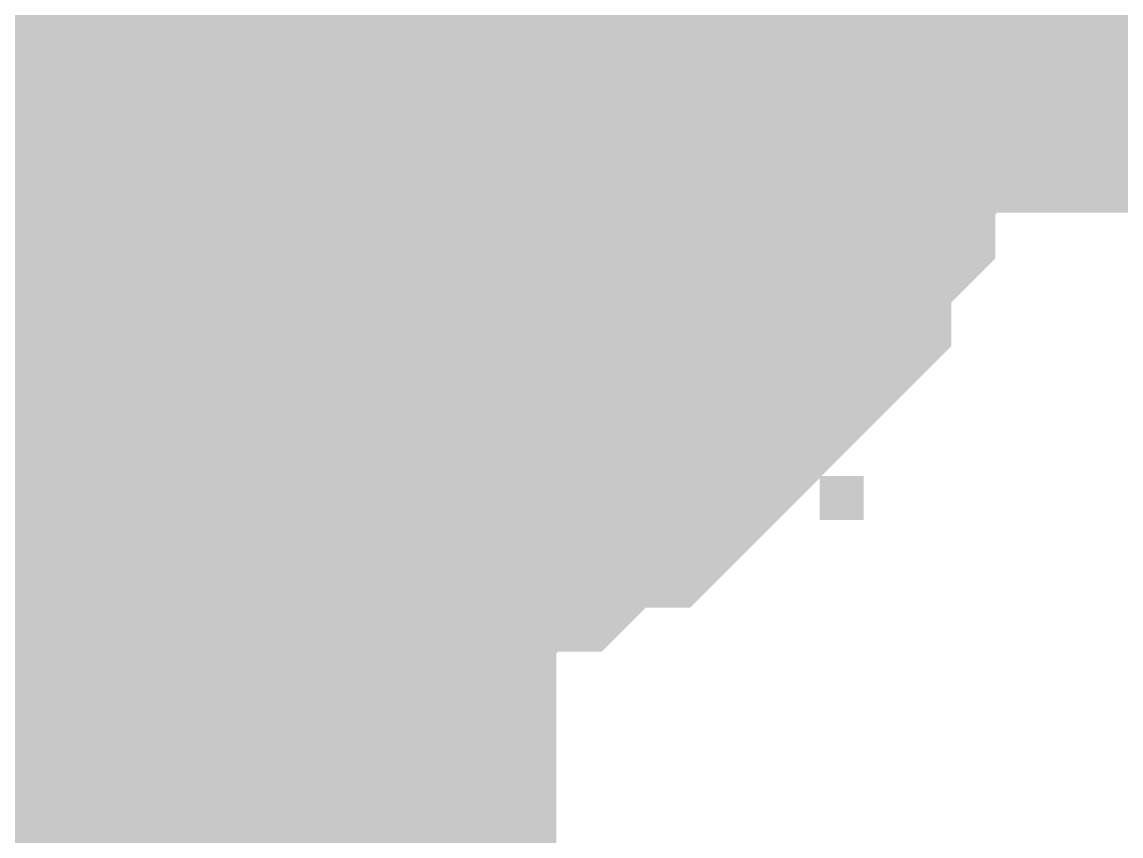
# Model space of a CAD drawing. Header units: inches. Extents: x 0 to 841, y 0 to 594.
# Drawn here: x 787.334 to 788.458, y 256.46 to 257.292 of the extents above; entities that cross this region are included whole.
import ezdxf

# ---------------------------------------------------------------- set-up
doc = ezdxf.new("R2010")
doc.units = ezdxf.units.IN
doc.layers.add('Sheet', color=255, linetype='Continuous')

msp = doc.modelspace()

# ---------------------------------------------------------------- linework, layer by layer
at = {"layer": 'Sheet'}
for points in [[(787.5055, 262.9968, 0.7493, 0.7493, 0), (787.5055, 257.4719, 0.7493, 0.7493, 0)], [(787.5055, 257.4719, 0.7493, 0.7493, 0), (750.001, 257.4719, 0.7493, 0.7493, 0)], [(787.5055, 257.4719, 0.7493, 0.7493, 0), (787.5055, 251.9918, 0.7493, 0.7493, 0)], [(787.5055, 257.4719, 0.7493, 0.7493, 0), (787.5055, 257.4719, 0.7493, 0.7493, 0), (792.4911, 257.4719, 0.7493, 0.7493, 0)], [(788.2691, 257.4719, 0.2997, 0.2997, 0), (788.2691, 257.427, 0.2997, 0.2997, 0), (788.2691, 257.382, 0.2997, 0.2997, 0), (788.2691, 257.382, 0.2997, 0.2997, 0), (788.2691, 257.3371, 0.2997, 0.2997, 0), (788.2242, 257.2922, 0.2997, 0.2997, 0), (788.2242, 257.2473, 0.2997, 0.2997, 0), (788.2242, 257.2024, 0.2997, 0.2997, 0), (788.2242, 257.2024, 0.2997, 0.2997, 0), (788.1792, 257.1574, 0.2997, 0.2997, 0), (788.1792, 257.1125, 0.2997, 0.2997, 0), (788.1343, 257.0676, 0.2997, 0.2997, 0), (788.1343, 257.0676, 0.2997, 0.2997, 0), (788.1343, 257.0227, 0.2997, 0.2997, 0), (788.0894, 256.9778, 0.2997, 0.2997, 0), (788.0445, 256.9778, 0.2997, 0.2997, 0), (788.0445, 256.9328, 0.2997, 0.2997, 0), (787.9996, 256.9328, 0.2997, 0.2997, 0), (787.9996, 256.8879, 0.2997, 0.2997, 0), (787.9547, 256.843, 0.2997, 0.2997, 0), (787.9097, 256.843, 0.2997, 0.2997, 0), (787.9097, 256.843, 0.2997, 0.2997, 0), (787.8648, 256.7981, 0.2997, 0.2997, 0), (787.8199, 256.7981, 0.2997, 0.2997, 0), (787.775, 256.7532, 0.2997, 0.2997, 0), (787.775, 256.7532, 0.2997, 0.2997, 0), (787.7301, 256.7532, 0.2997, 0.2997, 0), (787.6852, 256.7532, 0.2997, 0.2997, 0), (787.6402, 256.7083, 0.2997, 0.2997, 0), (787.5953, 256.7083, 0.2997, 0.2997, 0), (787.5953, 256.7083, 0.2997, 0.2997, 0), (787.5504, 256.7083, 0.2997, 0.2997, 0), (787.5055, 256.7083, 0.2997, 0.2997, 0)], [(787.5055, 252.4859, 0.2997, 0.2997, 0), (787.5055, 257.4719, 0.2997, 0.2997, 0)], [(788.2691, 257.4719, 0.2997, 0.2997, 0), (788.2691, 257.427, 0.2997, 0.2997, 0), (788.2691, 257.382, 0.2997, 0.2997, 0), (788.2691, 257.382, 0.2997, 0.2997, 0), (788.2691, 257.3371, 0.2997, 0.2997, 0), (788.2242, 257.2922, 0.2997, 0.2997, 0), (788.2242, 257.2473, 0.2997, 0.2997, 0), (788.2242, 257.2024, 0.2997, 0.2997, 0), (788.2242, 257.2024, 0.2997, 0.2997, 0), (788.1792, 257.1574, 0.2997, 0.2997, 0), (788.1792, 257.1125, 0.2997, 0.2997, 0), (788.1343, 257.0676, 0.2997, 0.2997, 0), (788.1343, 257.0676, 0.2997, 0.2997, 0), (788.1343, 257.0227, 0.2997, 0.2997, 0), (788.0894, 256.9778, 0.2997, 0.2997, 0), (788.0445, 256.9778, 0.2997, 0.2997, 0), (788.0445, 256.9328, 0.2997, 0.2997, 0), (787.9996, 256.9328, 0.2997, 0.2997, 0), (787.9996, 256.8879, 0.2997, 0.2997, 0), (787.9547, 256.843, 0.2997, 0.2997, 0), (787.9097, 256.843, 0.2997, 0.2997, 0), (787.9097, 256.843, 0.2997, 0.2997, 0), (787.8648, 256.7981, 0.2997, 0.2997, 0), (787.8199, 256.7981, 0.2997, 0.2997, 0), (787.775, 256.7532, 0.2997, 0.2997, 0), (787.775, 256.7532, 0.2997, 0.2997, 0), (787.7301, 256.7532, 0.2997, 0.2997, 0), (787.6852, 256.7532, 0.2997, 0.2997, 0), (787.6402, 256.7083, 0.2997, 0.2997, 0), (787.5953, 256.7083, 0.2997, 0.2997, 0), (787.5953, 256.7083, 0.2997, 0.2997, 0), (787.5504, 256.7083, 0.2997, 0.2997, 0), (787.5055, 256.7083, 0.2997, 0.2997, 0)], [(788.2691, 257.4719, 0.2997, 0.2997, 0), (788.2691, 257.427, 0.2997, 0.2997, 0), (788.2691, 257.382, 0.2997, 0.2997, 0), (788.2691, 257.382, 0.2997, 0.2997, 0), (788.2691, 257.3371, 0.2997, 0.2997, 0), (788.2242, 257.2922, 0.2997, 0.2997, 0), (788.2242, 257.2473, 0.2997, 0.2997, 0), (788.2242, 257.2024, 0.2997, 0.2997, 0), (788.2242, 257.2024, 0.2997, 0.2997, 0), (788.1792, 257.1574, 0.2997, 0.2997, 0), (788.1792, 257.1125, 0.2997, 0.2997, 0), (788.1343, 257.0676, 0.2997, 0.2997, 0), (788.1343, 257.0676, 0.2997, 0.2997, 0), (788.1343, 257.0227, 0.2997, 0.2997, 0), (788.0894, 256.9778, 0.2997, 0.2997, 0), (788.0445, 256.9778, 0.2997, 0.2997, 0), (788.0445, 256.9328, 0.2997, 0.2997, 0), (787.9996, 256.9328, 0.2997, 0.2997, 0), (787.9996, 256.8879, 0.2997, 0.2997, 0), (787.9547, 256.843, 0.2997, 0.2997, 0), (787.9097, 256.843, 0.2997, 0.2997, 0), (787.9097, 256.843, 0.2997, 0.2997, 0), (787.8648, 256.7981, 0.2997, 0.2997, 0), (787.8199, 256.7981, 0.2997, 0.2997, 0), (787.775, 256.7532, 0.2997, 0.2997, 0), (787.775, 256.7532, 0.2997, 0.2997, 0), (787.7301, 256.7532, 0.2997, 0.2997, 0), (787.6852, 256.7532, 0.2997, 0.2997, 0), (787.6402, 256.7083, 0.2997, 0.2997, 0), (787.5953, 256.7083, 0.2997, 0.2997, 0), (787.5953, 256.7083, 0.2997, 0.2997, 0), (787.5504, 256.7083, 0.2997, 0.2997, 0), (787.5055, 256.7083, 0.2997, 0.2997, 0)], [(788.2691, 257.4719, 0.2997, 0.2997, 0), (788.2691, 257.427, 0.2997, 0.2997, 0), (788.2691, 257.382, 0.2997, 0.2997, 0), (788.2691, 257.382, 0.2997, 0.2997, 0), (788.2691, 257.3371, 0.2997, 0.2997, 0), (788.2242, 257.2922, 0.2997, 0.2997, 0), (788.2242, 257.2473, 0.2997, 0.2997, 0), (788.2242, 257.2024, 0.2997, 0.2997, 0), (788.2242, 257.2024, 0.2997, 0.2997, 0), (788.1792, 257.1574, 0.2997, 0.2997, 0), (788.1792, 257.1125, 0.2997, 0.2997, 0), (788.1343, 257.0676, 0.2997, 0.2997, 0), (788.1343, 257.0676, 0.2997, 0.2997, 0), (788.1343, 257.0227, 0.2997, 0.2997, 0), (788.0894, 256.9778, 0.2997, 0.2997, 0), (788.0445, 256.9778, 0.2997, 0.2997, 0), (788.0445, 256.9328, 0.2997, 0.2997, 0), (787.9996, 256.9328, 0.2997, 0.2997, 0), (787.9996, 256.8879, 0.2997, 0.2997, 0), (787.9547, 256.843, 0.2997, 0.2997, 0), (787.9097, 256.843, 0.2997, 0.2997, 0), (787.9097, 256.843, 0.2997, 0.2997, 0), (787.8648, 256.7981, 0.2997, 0.2997, 0), (787.8199, 256.7981, 0.2997, 0.2997, 0), (787.775, 256.7532, 0.2997, 0.2997, 0), (787.775, 256.7532, 0.2997, 0.2997, 0), (787.7301, 256.7532, 0.2997, 0.2997, 0), (787.6852, 256.7532, 0.2997, 0.2997, 0), (787.6402, 256.7083, 0.2997, 0.2997, 0), (787.5953, 256.7083, 0.2997, 0.2997, 0), (787.5953, 256.7083, 0.2997, 0.2997, 0), (787.5504, 256.7083, 0.2997, 0.2997, 0), (787.5055, 256.7083, 0.2997, 0.2997, 0)], [(788.2691, 257.4719, 0.2997, 0.2997, 0), (788.2691, 257.427, 0.2997, 0.2997, 0), (788.2691, 257.382, 0.2997, 0.2997, 0), (788.2691, 257.382, 0.2997, 0.2997, 0), (788.2691, 257.3371, 0.2997, 0.2997, 0), (788.2242, 257.2922, 0.2997, 0.2997, 0), (788.2242, 257.2473, 0.2997, 0.2997, 0), (788.2242, 257.2024, 0.2997, 0.2997, 0), (788.2242, 257.2024, 0.2997, 0.2997, 0), (788.1792, 257.1574, 0.2997, 0.2997, 0), (788.1792, 257.1125, 0.2997, 0.2997, 0), (788.1343, 257.0676, 0.2997, 0.2997, 0), (788.1343, 257.0676, 0.2997, 0.2997, 0), (788.1343, 257.0227, 0.2997, 0.2997, 0), (788.0894, 256.9778, 0.2997, 0.2997, 0), (788.0445, 256.9778, 0.2997, 0.2997, 0), (788.0445, 256.9328, 0.2997, 0.2997, 0), (787.9996, 256.9328, 0.2997, 0.2997, 0), (787.9996, 256.8879, 0.2997, 0.2997, 0), (787.9547, 256.843, 0.2997, 0.2997, 0), (787.9097, 256.843, 0.2997, 0.2997, 0), (787.9097, 256.843, 0.2997, 0.2997, 0), (787.8648, 256.7981, 0.2997, 0.2997, 0), (787.8199, 256.7981, 0.2997, 0.2997, 0), (787.775, 256.7532, 0.2997, 0.2997, 0), (787.775, 256.7532, 0.2997, 0.2997, 0), (787.7301, 256.7532, 0.2997, 0.2997, 0), (787.6852, 256.7532, 0.2997, 0.2997, 0), (787.6402, 256.7083, 0.2997, 0.2997, 0), (787.5953, 256.7083, 0.2997, 0.2997, 0), (787.5953, 256.7083, 0.2997, 0.2997, 0), (787.5504, 256.7083, 0.2997, 0.2997, 0), (787.5055, 256.7083, 0.2997, 0.2997, 0)], [(788.2691, 257.4719, 0.2997, 0.2997, 0), (788.2691, 257.427, 0.2997, 0.2997, 0), (788.2691, 257.382, 0.2997, 0.2997, 0), (788.2691, 257.382, 0.2997, 0.2997, 0), (788.2691, 257.3371, 0.2997, 0.2997, 0), (788.2242, 257.2922, 0.2997, 0.2997, 0), (788.2242, 257.2473, 0.2997, 0.2997, 0), (788.2242, 257.2024, 0.2997, 0.2997, 0), (788.2242, 257.2024, 0.2997, 0.2997, 0), (788.1792, 257.1574, 0.2997, 0.2997, 0), (788.1792, 257.1125, 0.2997, 0.2997, 0), (788.1343, 257.0676, 0.2997, 0.2997, 0), (788.1343, 257.0676, 0.2997, 0.2997, 0), (788.1343, 257.0227, 0.2997, 0.2997, 0), (788.0894, 256.9778, 0.2997, 0.2997, 0), (788.0445, 256.9778, 0.2997, 0.2997, 0), (788.0445, 256.9328, 0.2997, 0.2997, 0), (787.9996, 256.9328, 0.2997, 0.2997, 0), (787.9996, 256.8879, 0.2997, 0.2997, 0), (787.9547, 256.843, 0.2997, 0.2997, 0), (787.9097, 256.843, 0.2997, 0.2997, 0), (787.9097, 256.843, 0.2997, 0.2997, 0), (787.8648, 256.7981, 0.2997, 0.2997, 0), (787.8199, 256.7981, 0.2997, 0.2997, 0), (787.775, 256.7532, 0.2997, 0.2997, 0), (787.775, 256.7532, 0.2997, 0.2997, 0), (787.7301, 256.7532, 0.2997, 0.2997, 0), (787.6852, 256.7532, 0.2997, 0.2997, 0), (787.6402, 256.7083, 0.2997, 0.2997, 0), (787.5953, 256.7083, 0.2997, 0.2997, 0), (787.5953, 256.7083, 0.2997, 0.2997, 0), (787.5504, 256.7083, 0.2997, 0.2997, 0), (787.5055, 256.7083, 0.2997, 0.2997, 0)], [(787.9996, 257.4719, 0.2997, 0.2997, 0), (787.9996, 257.427, 0.2997, 0.2997, 0), (787.9996, 257.427, 0.2997, 0.2997, 0), (787.9996, 257.382, 0.2997, 0.2997, 0), (787.9996, 257.382, 0.2997, 0.2997, 0), (787.9996, 257.3371, 0.2997, 0.2997, 0), (787.9547, 257.3371, 0.2997, 0.2997, 0), (787.9547, 257.2922, 0.2997, 0.2997, 0), (787.9547, 257.2922, 0.2997, 0.2997, 0), (787.9547, 257.2473, 0.2997, 0.2997, 0), (787.9547, 257.2473, 0.2997, 0.2997, 0), (787.9097, 257.2024, 0.2997, 0.2997, 0), (787.9097, 257.2024, 0.2997, 0.2997, 0), (787.9097, 257.1574, 0.2997, 0.2997, 0), (787.8648, 257.1574, 0.2997, 0.2997, 0), (787.8648, 257.1574, 0.2997, 0.2997, 0), (787.8648, 257.1125, 0.2997, 0.2997, 0), (787.8199, 257.1125, 0.2997, 0.2997, 0), (787.8199, 257.1125, 0.2997, 0.2997, 0), (787.8199, 257.0676, 0.2997, 0.2997, 0), (787.775, 257.0676, 0.2997, 0.2997, 0), (787.775, 257.0676, 0.2997, 0.2997, 0), (787.7301, 257.0227, 0.2997, 0.2997, 0), (787.7301, 257.0227, 0.2997, 0.2997, 0), (787.6852, 257.0227, 0.2997, 0.2997, 0), (787.6852, 257.0227, 0.2997, 0.2997, 0), (787.6402, 257.0227, 0.2997, 0.2997, 0), (787.6402, 256.9778, 0.2997, 0.2997, 0), (787.5953, 256.9778, 0.2997, 0.2997, 0), (787.5953, 256.9778, 0.2997, 0.2997, 0), (787.5504, 256.9778, 0.2997, 0.2997, 0), (787.5504, 256.9778, 0.2997, 0.2997, 0), (787.5055, 256.9778, 0.2997, 0.2997, 0)], [(787.9996, 257.4719, 0.2997, 0.2997, 0), (787.9996, 257.427, 0.2997, 0.2997, 0), (787.9996, 257.427, 0.2997, 0.2997, 0), (787.9996, 257.382, 0.2997, 0.2997, 0), (787.9996, 257.382, 0.2997, 0.2997, 0), (787.9996, 257.3371, 0.2997, 0.2997, 0), (787.9547, 257.3371, 0.2997, 0.2997, 0), (787.9547, 257.2922, 0.2997, 0.2997, 0), (787.9547, 257.2922, 0.2997, 0.2997, 0), (787.9547, 257.2473, 0.2997, 0.2997, 0), (787.9547, 257.2473, 0.2997, 0.2997, 0), (787.9097, 257.2024, 0.2997, 0.2997, 0), (787.9097, 257.2024, 0.2997, 0.2997, 0), (787.9097, 257.1574, 0.2997, 0.2997, 0), (787.8648, 257.1574, 0.2997, 0.2997, 0), (787.8648, 257.1574, 0.2997, 0.2997, 0), (787.8648, 257.1125, 0.2997, 0.2997, 0), (787.8199, 257.1125, 0.2997, 0.2997, 0), (787.8199, 257.1125, 0.2997, 0.2997, 0), (787.8199, 257.0676, 0.2997, 0.2997, 0), (787.775, 257.0676, 0.2997, 0.2997, 0), (787.775, 257.0676, 0.2997, 0.2997, 0), (787.7301, 257.0227, 0.2997, 0.2997, 0), (787.7301, 257.0227, 0.2997, 0.2997, 0), (787.6852, 257.0227, 0.2997, 0.2997, 0), (787.6852, 257.0227, 0.2997, 0.2997, 0), (787.6402, 257.0227, 0.2997, 0.2997, 0), (787.6402, 256.9778, 0.2997, 0.2997, 0), (787.5953, 256.9778, 0.2997, 0.2997, 0), (787.5953, 256.9778, 0.2997, 0.2997, 0), (787.5504, 256.9778, 0.2997, 0.2997, 0), (787.5504, 256.9778, 0.2997, 0.2997, 0), (787.5055, 256.9778, 0.2997, 0.2997, 0)], [(787.9996, 257.4719, 0.2997, 0.2997, 0), (787.9996, 257.427, 0.2997, 0.2997, 0), (787.9996, 257.427, 0.2997, 0.2997, 0), (787.9996, 257.382, 0.2997, 0.2997, 0), (787.9996, 257.382, 0.2997, 0.2997, 0), (787.9996, 257.3371, 0.2997, 0.2997, 0), (787.9547, 257.3371, 0.2997, 0.2997, 0), (787.9547, 257.2922, 0.2997, 0.2997, 0), (787.9547, 257.2922, 0.2997, 0.2997, 0), (787.9547, 257.2473, 0.2997, 0.2997, 0), (787.9547, 257.2473, 0.2997, 0.2997, 0), (787.9097, 257.2024, 0.2997, 0.2997, 0), (787.9097, 257.2024, 0.2997, 0.2997, 0), (787.9097, 257.1574, 0.2997, 0.2997, 0), (787.8648, 257.1574, 0.2997, 0.2997, 0), (787.8648, 257.1574, 0.2997, 0.2997, 0), (787.8648, 257.1125, 0.2997, 0.2997, 0), (787.8199, 257.1125, 0.2997, 0.2997, 0), (787.8199, 257.1125, 0.2997, 0.2997, 0), (787.8199, 257.0676, 0.2997, 0.2997, 0), (787.775, 257.0676, 0.2997, 0.2997, 0), (787.775, 257.0676, 0.2997, 0.2997, 0), (787.7301, 257.0227, 0.2997, 0.2997, 0), (787.7301, 257.0227, 0.2997, 0.2997, 0), (787.6852, 257.0227, 0.2997, 0.2997, 0), (787.6852, 257.0227, 0.2997, 0.2997, 0), (787.6402, 257.0227, 0.2997, 0.2997, 0), (787.6402, 256.9778, 0.2997, 0.2997, 0), (787.5953, 256.9778, 0.2997, 0.2997, 0), (787.5953, 256.9778, 0.2997, 0.2997, 0), (787.5504, 256.9778, 0.2997, 0.2997, 0), (787.5504, 256.9778, 0.2997, 0.2997, 0), (787.5055, 256.9778, 0.2997, 0.2997, 0)], [(787.9996, 257.4719, 0.2997, 0.2997, 0), (787.9996, 257.427, 0.2997, 0.2997, 0), (787.9996, 257.427, 0.2997, 0.2997, 0), (787.9996, 257.382, 0.2997, 0.2997, 0), (787.9996, 257.382, 0.2997, 0.2997, 0), (787.9996, 257.3371, 0.2997, 0.2997, 0), (787.9547, 257.3371, 0.2997, 0.2997, 0), (787.9547, 257.2922, 0.2997, 0.2997, 0), (787.9547, 257.2922, 0.2997, 0.2997, 0), (787.9547, 257.2473, 0.2997, 0.2997, 0), (787.9547, 257.2473, 0.2997, 0.2997, 0), (787.9097, 257.2024, 0.2997, 0.2997, 0), (787.9097, 257.2024, 0.2997, 0.2997, 0), (787.9097, 257.1574, 0.2997, 0.2997, 0), (787.8648, 257.1574, 0.2997, 0.2997, 0), (787.8648, 257.1574, 0.2997, 0.2997, 0), (787.8648, 257.1125, 0.2997, 0.2997, 0), (787.8199, 257.1125, 0.2997, 0.2997, 0), (787.8199, 257.1125, 0.2997, 0.2997, 0), (787.8199, 257.0676, 0.2997, 0.2997, 0), (787.775, 257.0676, 0.2997, 0.2997, 0), (787.775, 257.0676, 0.2997, 0.2997, 0), (787.7301, 257.0227, 0.2997, 0.2997, 0), (787.7301, 257.0227, 0.2997, 0.2997, 0), (787.6852, 257.0227, 0.2997, 0.2997, 0), (787.6852, 257.0227, 0.2997, 0.2997, 0), (787.6402, 257.0227, 0.2997, 0.2997, 0), (787.6402, 256.9778, 0.2997, 0.2997, 0), (787.5953, 256.9778, 0.2997, 0.2997, 0), (787.5953, 256.9778, 0.2997, 0.2997, 0), (787.5504, 256.9778, 0.2997, 0.2997, 0), (787.5504, 256.9778, 0.2997, 0.2997, 0), (787.5055, 256.9778, 0.2997, 0.2997, 0)], [(788.2691, 257.382, 0.0991, 0.0991, 0), (788.2691, 257.3371, 0.0991, 0.0991, 0), (788.2242, 257.2922, 0.0991, 0.0991, 0), (788.2242, 257.2473, 0.0991, 0.0991, 0), (788.2242, 257.2024, 0.0991, 0.0991, 0), (788.2242, 257.2024, 0.0991, 0.0991, 0), (788.1792, 257.1574, 0.0991, 0.0991, 0), (788.1792, 257.1125, 0.0991, 0.0991, 0), (788.1343, 257.0676, 0.0991, 0.0991, 0), (788.1343, 257.0676, 0.0991, 0.0991, 0), (788.1343, 257.0227, 0.0991, 0.0991, 0), (788.0894, 256.9778, 0.0991, 0.0991, 0), (788.0445, 256.9778, 0.0991, 0.0991, 0), (788.0445, 256.9328, 0.0991, 0.0991, 0), (787.9996, 256.9328, 0.0991, 0.0991, 0), (787.9996, 256.8879, 0.0991, 0.0991, 0), (787.9547, 256.843, 0.0991, 0.0991, 0), (787.9097, 256.843, 0.0991, 0.0991, 0), (787.9097, 256.843, 0.0991, 0.0991, 0), (787.8648, 256.7981, 0.0991, 0.0991, 0), (787.8199, 256.7981, 0.0991, 0.0991, 0), (787.775, 256.7532, 0.0991, 0.0991, 0), (787.775, 256.7532, 0.0991, 0.0991, 0), (787.7301, 256.7532, 0.0991, 0.0991, 0), (787.6852, 256.7532, 0.0991, 0.0991, 0), (787.6402, 256.7083, 0.0991, 0.0991, 0), (787.5953, 256.7083, 0.0991, 0.0991, 0), (787.5953, 256.7083, 0.0991, 0.0991, 0), (787.5504, 256.7083, 0.0991, 0.0991, 0), (787.5055, 256.7083, 0.0991, 0.0991, 0)], [(788.2691, 257.382, 0.0991, 0.0991, 0), (788.2691, 257.3371, 0.0991, 0.0991, 0), (788.2242, 257.2922, 0.0991, 0.0991, 0), (788.2242, 257.2473, 0.0991, 0.0991, 0), (788.2242, 257.2024, 0.0991, 0.0991, 0), (788.2242, 257.2024, 0.0991, 0.0991, 0), (788.1792, 257.1574, 0.0991, 0.0991, 0), (788.1792, 257.1125, 0.0991, 0.0991, 0), (788.1343, 257.0676, 0.0991, 0.0991, 0), (788.1343, 257.0676, 0.0991, 0.0991, 0), (788.1343, 257.0227, 0.0991, 0.0991, 0), (788.0894, 256.9778, 0.0991, 0.0991, 0), (788.0445, 256.9778, 0.0991, 0.0991, 0), (788.0445, 256.9328, 0.0991, 0.0991, 0), (787.9996, 256.9328, 0.0991, 0.0991, 0), (787.9996, 256.8879, 0.0991, 0.0991, 0), (787.9547, 256.843, 0.0991, 0.0991, 0), (787.9097, 256.843, 0.0991, 0.0991, 0), (787.9097, 256.843, 0.0991, 0.0991, 0), (787.8648, 256.7981, 0.0991, 0.0991, 0), (787.8199, 256.7981, 0.0991, 0.0991, 0), (787.775, 256.7532, 0.0991, 0.0991, 0), (787.775, 256.7532, 0.0991, 0.0991, 0), (787.7301, 256.7532, 0.0991, 0.0991, 0), (787.6852, 256.7532, 0.0991, 0.0991, 0), (787.6402, 256.7083, 0.0991, 0.0991, 0), (787.5953, 256.7083, 0.0991, 0.0991, 0), (787.5953, 256.7083, 0.0991, 0.0991, 0), (787.5504, 256.7083, 0.0991, 0.0991, 0), (787.5055, 256.7083, 0.0991, 0.0991, 0)], [(788.2691, 257.382, 0.0991, 0.0991, 0), (788.2691, 257.3371, 0.0991, 0.0991, 0), (788.2242, 257.2922, 0.0991, 0.0991, 0), (788.2242, 257.2473, 0.0991, 0.0991, 0), (788.2242, 257.2024, 0.0991, 0.0991, 0), (788.2242, 257.2024, 0.0991, 0.0991, 0), (788.1792, 257.1574, 0.0991, 0.0991, 0), (788.1792, 257.1125, 0.0991, 0.0991, 0), (788.1343, 257.0676, 0.0991, 0.0991, 0), (788.1343, 257.0676, 0.0991, 0.0991, 0), (788.1343, 257.0227, 0.0991, 0.0991, 0), (788.0894, 256.9778, 0.0991, 0.0991, 0), (788.0445, 256.9778, 0.0991, 0.0991, 0), (788.0445, 256.9328, 0.0991, 0.0991, 0), (787.9996, 256.9328, 0.0991, 0.0991, 0), (787.9996, 256.8879, 0.0991, 0.0991, 0), (787.9547, 256.843, 0.0991, 0.0991, 0), (787.9097, 256.843, 0.0991, 0.0991, 0), (787.9097, 256.843, 0.0991, 0.0991, 0), (787.8648, 256.7981, 0.0991, 0.0991, 0), (787.8199, 256.7981, 0.0991, 0.0991, 0), (787.775, 256.7532, 0.0991, 0.0991, 0), (787.775, 256.7532, 0.0991, 0.0991, 0), (787.7301, 256.7532, 0.0991, 0.0991, 0), (787.6852, 256.7532, 0.0991, 0.0991, 0), (787.6402, 256.7083, 0.0991, 0.0991, 0), (787.5953, 256.7083, 0.0991, 0.0991, 0), (787.5953, 256.7083, 0.0991, 0.0991, 0), (787.5504, 256.7083, 0.0991, 0.0991, 0), (787.5055, 256.7083, 0.0991, 0.0991, 0)], [(788.2691, 257.382, 0.0991, 0.0991, 0), (788.2691, 257.3371, 0.0991, 0.0991, 0), (788.2242, 257.2922, 0.0991, 0.0991, 0), (788.2242, 257.2473, 0.0991, 0.0991, 0), (788.2242, 257.2024, 0.0991, 0.0991, 0), (788.2242, 257.2024, 0.0991, 0.0991, 0), (788.1792, 257.1574, 0.0991, 0.0991, 0), (788.1792, 257.1125, 0.0991, 0.0991, 0), (788.1343, 257.0676, 0.0991, 0.0991, 0), (788.1343, 257.0676, 0.0991, 0.0991, 0), (788.1343, 257.0227, 0.0991, 0.0991, 0), (788.0894, 256.9778, 0.0991, 0.0991, 0), (788.0445, 256.9778, 0.0991, 0.0991, 0), (788.0445, 256.9328, 0.0991, 0.0991, 0), (787.9996, 256.9328, 0.0991, 0.0991, 0), (787.9996, 256.8879, 0.0991, 0.0991, 0), (787.9547, 256.843, 0.0991, 0.0991, 0), (787.9097, 256.843, 0.0991, 0.0991, 0), (787.9097, 256.843, 0.0991, 0.0991, 0), (787.8648, 256.7981, 0.0991, 0.0991, 0), (787.8199, 256.7981, 0.0991, 0.0991, 0), (787.775, 256.7532, 0.0991, 0.0991, 0), (787.775, 256.7532, 0.0991, 0.0991, 0), (787.7301, 256.7532, 0.0991, 0.0991, 0), (787.6852, 256.7532, 0.0991, 0.0991, 0), (787.6402, 256.7083, 0.0991, 0.0991, 0), (787.5953, 256.7083, 0.0991, 0.0991, 0), (787.5953, 256.7083, 0.0991, 0.0991, 0), (787.5504, 256.7083, 0.0991, 0.0991, 0), (787.5055, 256.7083, 0.0991, 0.0991, 0)], [(788.2691, 257.382, 0.0991, 0.0991, 0), (788.2691, 257.3371, 0.0991, 0.0991, 0), (788.2242, 257.2922, 0.0991, 0.0991, 0), (788.2242, 257.2473, 0.0991, 0.0991, 0), (788.2242, 257.2024, 0.0991, 0.0991, 0), (788.2242, 257.2024, 0.0991, 0.0991, 0), (788.1792, 257.1574, 0.0991, 0.0991, 0), (788.1792, 257.1125, 0.0991, 0.0991, 0), (788.1343, 257.0676, 0.0991, 0.0991, 0), (788.1343, 257.0676, 0.0991, 0.0991, 0), (788.1343, 257.0227, 0.0991, 0.0991, 0), (788.0894, 256.9778, 0.0991, 0.0991, 0), (788.0445, 256.9778, 0.0991, 0.0991, 0), (788.0445, 256.9328, 0.0991, 0.0991, 0), (787.9996, 256.9328, 0.0991, 0.0991, 0), (787.9996, 256.8879, 0.0991, 0.0991, 0), (787.9547, 256.843, 0.0991, 0.0991, 0), (787.9097, 256.843, 0.0991, 0.0991, 0), (787.9097, 256.843, 0.0991, 0.0991, 0), (787.8648, 256.7981, 0.0991, 0.0991, 0), (787.8199, 256.7981, 0.0991, 0.0991, 0), (787.775, 256.7532, 0.0991, 0.0991, 0), (787.775, 256.7532, 0.0991, 0.0991, 0), (787.7301, 256.7532, 0.0991, 0.0991, 0), (787.6852, 256.7532, 0.0991, 0.0991, 0), (787.6402, 256.7083, 0.0991, 0.0991, 0), (787.5953, 256.7083, 0.0991, 0.0991, 0), (787.5953, 256.7083, 0.0991, 0.0991, 0), (787.5504, 256.7083, 0.0991, 0.0991, 0), (787.5055, 256.7083, 0.0991, 0.0991, 0)], [(788.2691, 257.382, 0.0991, 0.0991, 0), (788.2691, 257.3371, 0.0991, 0.0991, 0), (788.2242, 257.2922, 0.0991, 0.0991, 0), (788.2242, 257.2473, 0.0991, 0.0991, 0), (788.2242, 257.2024, 0.0991, 0.0991, 0), (788.2242, 257.2024, 0.0991, 0.0991, 0), (788.1792, 257.1574, 0.0991, 0.0991, 0), (788.1792, 257.1125, 0.0991, 0.0991, 0), (788.1343, 257.0676, 0.0991, 0.0991, 0), (788.1343, 257.0676, 0.0991, 0.0991, 0), (788.1343, 257.0227, 0.0991, 0.0991, 0), (788.0894, 256.9778, 0.0991, 0.0991, 0), (788.0445, 256.9778, 0.0991, 0.0991, 0), (788.0445, 256.9328, 0.0991, 0.0991, 0), (787.9996, 256.9328, 0.0991, 0.0991, 0), (787.9996, 256.8879, 0.0991, 0.0991, 0), (787.9547, 256.843, 0.0991, 0.0991, 0), (787.9097, 256.843, 0.0991, 0.0991, 0), (787.9097, 256.843, 0.0991, 0.0991, 0), (787.8648, 256.7981, 0.0991, 0.0991, 0), (787.8199, 256.7981, 0.0991, 0.0991, 0), (787.775, 256.7532, 0.0991, 0.0991, 0), (787.775, 256.7532, 0.0991, 0.0991, 0), (787.7301, 256.7532, 0.0991, 0.0991, 0), (787.6852, 256.7532, 0.0991, 0.0991, 0), (787.6402, 256.7083, 0.0991, 0.0991, 0), (787.5953, 256.7083, 0.0991, 0.0991, 0), (787.5953, 256.7083, 0.0991, 0.0991, 0), (787.5504, 256.7083, 0.0991, 0.0991, 0), (787.5055, 256.7083, 0.0991, 0.0991, 0)], [(787.9996, 257.382, 0.0991, 0.0991, 0), (787.9996, 257.3371, 0.0991, 0.0991, 0), (787.9547, 257.3371, 0.0991, 0.0991, 0), (787.9547, 257.2922, 0.0991, 0.0991, 0), (787.9547, 257.2922, 0.0991, 0.0991, 0), (787.9547, 257.2473, 0.0991, 0.0991, 0), (787.9547, 257.2473, 0.0991, 0.0991, 0), (787.9097, 257.2024, 0.0991, 0.0991, 0), (787.9097, 257.2024, 0.0991, 0.0991, 0), (787.9097, 257.1574, 0.0991, 0.0991, 0), (787.8648, 257.1574, 0.0991, 0.0991, 0), (787.8648, 257.1574, 0.0991, 0.0991, 0), (787.8648, 257.1125, 0.0991, 0.0991, 0), (787.8199, 257.1125, 0.0991, 0.0991, 0), (787.8199, 257.1125, 0.0991, 0.0991, 0), (787.8199, 257.0676, 0.0991, 0.0991, 0), (787.775, 257.0676, 0.0991, 0.0991, 0), (787.775, 257.0676, 0.0991, 0.0991, 0), (787.7301, 257.0227, 0.0991, 0.0991, 0), (787.7301, 257.0227, 0.0991, 0.0991, 0), (787.6852, 257.0227, 0.0991, 0.0991, 0), (787.6852, 257.0227, 0.0991, 0.0991, 0), (787.6402, 257.0227, 0.0991, 0.0991, 0), (787.6402, 256.9778, 0.0991, 0.0991, 0), (787.5953, 256.9778, 0.0991, 0.0991, 0), (787.5953, 256.9778, 0.0991, 0.0991, 0), (787.5504, 256.9778, 0.0991, 0.0991, 0), (787.5504, 256.9778, 0.0991, 0.0991, 0), (787.5055, 256.9778, 0.0991, 0.0991, 0)], [(787.9996, 257.382, 0.0991, 0.0991, 0), (787.9996, 257.3371, 0.0991, 0.0991, 0), (787.9547, 257.3371, 0.0991, 0.0991, 0), (787.9547, 257.2922, 0.0991, 0.0991, 0), (787.9547, 257.2922, 0.0991, 0.0991, 0), (787.9547, 257.2473, 0.0991, 0.0991, 0), (787.9547, 257.2473, 0.0991, 0.0991, 0), (787.9097, 257.2024, 0.0991, 0.0991, 0), (787.9097, 257.2024, 0.0991, 0.0991, 0), (787.9097, 257.1574, 0.0991, 0.0991, 0), (787.8648, 257.1574, 0.0991, 0.0991, 0), (787.8648, 257.1574, 0.0991, 0.0991, 0), (787.8648, 257.1125, 0.0991, 0.0991, 0), (787.8199, 257.1125, 0.0991, 0.0991, 0), (787.8199, 257.1125, 0.0991, 0.0991, 0), (787.8199, 257.0676, 0.0991, 0.0991, 0), (787.775, 257.0676, 0.0991, 0.0991, 0), (787.775, 257.0676, 0.0991, 0.0991, 0), (787.7301, 257.0227, 0.0991, 0.0991, 0), (787.7301, 257.0227, 0.0991, 0.0991, 0), (787.6852, 257.0227, 0.0991, 0.0991, 0), (787.6852, 257.0227, 0.0991, 0.0991, 0), (787.6402, 257.0227, 0.0991, 0.0991, 0), (787.6402, 256.9778, 0.0991, 0.0991, 0), (787.5953, 256.9778, 0.0991, 0.0991, 0), (787.5953, 256.9778, 0.0991, 0.0991, 0), (787.5504, 256.9778, 0.0991, 0.0991, 0), (787.5504, 256.9778, 0.0991, 0.0991, 0), (787.5055, 256.9778, 0.0991, 0.0991, 0)], [(787.9996, 257.382, 0.0991, 0.0991, 0), (787.9996, 257.3371, 0.0991, 0.0991, 0), (787.9547, 257.3371, 0.0991, 0.0991, 0), (787.9547, 257.2922, 0.0991, 0.0991, 0), (787.9547, 257.2922, 0.0991, 0.0991, 0), (787.9547, 257.2473, 0.0991, 0.0991, 0), (787.9547, 257.2473, 0.0991, 0.0991, 0), (787.9097, 257.2024, 0.0991, 0.0991, 0), (787.9097, 257.2024, 0.0991, 0.0991, 0), (787.9097, 257.1574, 0.0991, 0.0991, 0), (787.8648, 257.1574, 0.0991, 0.0991, 0), (787.8648, 257.1574, 0.0991, 0.0991, 0), (787.8648, 257.1125, 0.0991, 0.0991, 0), (787.8199, 257.1125, 0.0991, 0.0991, 0), (787.8199, 257.1125, 0.0991, 0.0991, 0), (787.8199, 257.0676, 0.0991, 0.0991, 0), (787.775, 257.0676, 0.0991, 0.0991, 0), (787.775, 257.0676, 0.0991, 0.0991, 0), (787.7301, 257.0227, 0.0991, 0.0991, 0), (787.7301, 257.0227, 0.0991, 0.0991, 0), (787.6852, 257.0227, 0.0991, 0.0991, 0), (787.6852, 257.0227, 0.0991, 0.0991, 0), (787.6402, 257.0227, 0.0991, 0.0991, 0), (787.6402, 256.9778, 0.0991, 0.0991, 0), (787.5953, 256.9778, 0.0991, 0.0991, 0), (787.5953, 256.9778, 0.0991, 0.0991, 0), (787.5504, 256.9778, 0.0991, 0.0991, 0), (787.5504, 256.9778, 0.0991, 0.0991, 0), (787.5055, 256.9778, 0.0991, 0.0991, 0)], [(787.9996, 257.382, 0.0991, 0.0991, 0), (787.9996, 257.3371, 0.0991, 0.0991, 0), (787.9547, 257.3371, 0.0991, 0.0991, 0), (787.9547, 257.2922, 0.0991, 0.0991, 0), (787.9547, 257.2922, 0.0991, 0.0991, 0), (787.9547, 257.2473, 0.0991, 0.0991, 0), (787.9547, 257.2473, 0.0991, 0.0991, 0), (787.9097, 257.2024, 0.0991, 0.0991, 0), (787.9097, 257.2024, 0.0991, 0.0991, 0), (787.9097, 257.1574, 0.0991, 0.0991, 0), (787.8648, 257.1574, 0.0991, 0.0991, 0), (787.8648, 257.1574, 0.0991, 0.0991, 0), (787.8648, 257.1125, 0.0991, 0.0991, 0), (787.8199, 257.1125, 0.0991, 0.0991, 0), (787.8199, 257.1125, 0.0991, 0.0991, 0), (787.8199, 257.0676, 0.0991, 0.0991, 0), (787.775, 257.0676, 0.0991, 0.0991, 0), (787.775, 257.0676, 0.0991, 0.0991, 0), (787.7301, 257.0227, 0.0991, 0.0991, 0), (787.7301, 257.0227, 0.0991, 0.0991, 0), (787.6852, 257.0227, 0.0991, 0.0991, 0), (787.6852, 257.0227, 0.0991, 0.0991, 0), (787.6402, 257.0227, 0.0991, 0.0991, 0), (787.6402, 256.9778, 0.0991, 0.0991, 0), (787.5953, 256.9778, 0.0991, 0.0991, 0), (787.5953, 256.9778, 0.0991, 0.0991, 0), (787.5504, 256.9778, 0.0991, 0.0991, 0), (787.5504, 256.9778, 0.0991, 0.0991, 0), (787.5055, 256.9778, 0.0991, 0.0991, 0)], [(787.5055, 256.9778, 0.2997, 0.2997, 0), (787.4606, 256.9778, 0.2997, 0.2997, 0), (787.4606, 256.9778, 0.2997, 0.2997, 0), (787.4157, 256.9778, 0.2997, 0.2997, 0), (787.4157, 256.9778, 0.2997, 0.2997, 0), (787.3708, 256.9778, 0.2997, 0.2997, 0), (787.3708, 257.0227, 0.2997, 0.2997, 0), (787.3258, 257.0227, 0.2997, 0.2997, 0), (787.3258, 257.0227, 0.2997, 0.2997, 0), (787.2809, 257.0227, 0.2997, 0.2997, 0), (787.2809, 257.0227, 0.2997, 0.2997, 0), (787.236, 257.0676, 0.2997, 0.2997, 0), (787.236, 257.0676, 0.2997, 0.2997, 0), (787.1911, 257.0676, 0.2997, 0.2997, 0), (787.1911, 257.1125, 0.2997, 0.2997, 0), (787.1911, 257.1125, 0.2997, 0.2997, 0), (787.1462, 257.1125, 0.2997, 0.2997, 0)], [(787.5055, 256.9778, 0.2997, 0.2997, 0), (787.4606, 256.9778, 0.2997, 0.2997, 0), (787.4606, 256.9778, 0.2997, 0.2997, 0), (787.4157, 256.9778, 0.2997, 0.2997, 0), (787.4157, 256.9778, 0.2997, 0.2997, 0), (787.3708, 256.9778, 0.2997, 0.2997, 0), (787.3708, 257.0227, 0.2997, 0.2997, 0), (787.3258, 257.0227, 0.2997, 0.2997, 0), (787.3258, 257.0227, 0.2997, 0.2997, 0), (787.2809, 257.0227, 0.2997, 0.2997, 0), (787.2809, 257.0227, 0.2997, 0.2997, 0), (787.236, 257.0676, 0.2997, 0.2997, 0), (787.236, 257.0676, 0.2997, 0.2997, 0), (787.1911, 257.0676, 0.2997, 0.2997, 0), (787.1911, 257.1125, 0.2997, 0.2997, 0), (787.1911, 257.1125, 0.2997, 0.2997, 0), (787.1462, 257.1125, 0.2997, 0.2997, 0)], [(787.5055, 256.9778, 0.2997, 0.2997, 0), (787.4606, 256.9778, 0.2997, 0.2997, 0), (787.4606, 256.9778, 0.2997, 0.2997, 0), (787.4157, 256.9778, 0.2997, 0.2997, 0), (787.4157, 256.9778, 0.2997, 0.2997, 0), (787.3708, 256.9778, 0.2997, 0.2997, 0), (787.3708, 257.0227, 0.2997, 0.2997, 0), (787.3258, 257.0227, 0.2997, 0.2997, 0), (787.3258, 257.0227, 0.2997, 0.2997, 0), (787.2809, 257.0227, 0.2997, 0.2997, 0), (787.2809, 257.0227, 0.2997, 0.2997, 0), (787.236, 257.0676, 0.2997, 0.2997, 0), (787.236, 257.0676, 0.2997, 0.2997, 0), (787.1911, 257.0676, 0.2997, 0.2997, 0), (787.1911, 257.1125, 0.2997, 0.2997, 0), (787.1911, 257.1125, 0.2997, 0.2997, 0), (787.1462, 257.1125, 0.2997, 0.2997, 0)], [(787.5055, 256.9778, 0.2997, 0.2997, 0), (787.4606, 256.9778, 0.2997, 0.2997, 0), (787.4606, 256.9778, 0.2997, 0.2997, 0), (787.4157, 256.9778, 0.2997, 0.2997, 0), (787.4157, 256.9778, 0.2997, 0.2997, 0), (787.3708, 256.9778, 0.2997, 0.2997, 0), (787.3708, 257.0227, 0.2997, 0.2997, 0), (787.3258, 257.0227, 0.2997, 0.2997, 0), (787.3258, 257.0227, 0.2997, 0.2997, 0), (787.2809, 257.0227, 0.2997, 0.2997, 0), (787.2809, 257.0227, 0.2997, 0.2997, 0), (787.236, 257.0676, 0.2997, 0.2997, 0), (787.236, 257.0676, 0.2997, 0.2997, 0), (787.1911, 257.0676, 0.2997, 0.2997, 0), (787.1911, 257.1125, 0.2997, 0.2997, 0), (787.1911, 257.1125, 0.2997, 0.2997, 0), (787.1462, 257.1125, 0.2997, 0.2997, 0)], [(787.5055, 256.9778, 0.0991, 0.0991, 0), (787.4606, 256.9778, 0.0991, 0.0991, 0), (787.4606, 256.9778, 0.0991, 0.0991, 0), (787.4157, 256.9778, 0.0991, 0.0991, 0), (787.4157, 256.9778, 0.0991, 0.0991, 0), (787.3708, 256.9778, 0.0991, 0.0991, 0), (787.3708, 257.0227, 0.0991, 0.0991, 0), (787.3258, 257.0227, 0.0991, 0.0991, 0), (787.3258, 257.0227, 0.0991, 0.0991, 0), (787.2809, 257.0227, 0.0991, 0.0991, 0)], [(787.5055, 256.9778, 0.0991, 0.0991, 0), (787.4606, 256.9778, 0.0991, 0.0991, 0), (787.4606, 256.9778, 0.0991, 0.0991, 0), (787.4157, 256.9778, 0.0991, 0.0991, 0), (787.4157, 256.9778, 0.0991, 0.0991, 0), (787.3708, 256.9778, 0.0991, 0.0991, 0), (787.3708, 257.0227, 0.0991, 0.0991, 0), (787.3258, 257.0227, 0.0991, 0.0991, 0), (787.3258, 257.0227, 0.0991, 0.0991, 0), (787.2809, 257.0227, 0.0991, 0.0991, 0)], [(787.5055, 256.9778, 0.0991, 0.0991, 0), (787.4606, 256.9778, 0.0991, 0.0991, 0), (787.4606, 256.9778, 0.0991, 0.0991, 0), (787.4157, 256.9778, 0.0991, 0.0991, 0), (787.4157, 256.9778, 0.0991, 0.0991, 0), (787.3708, 256.9778, 0.0991, 0.0991, 0), (787.3708, 257.0227, 0.0991, 0.0991, 0), (787.3258, 257.0227, 0.0991, 0.0991, 0), (787.3258, 257.0227, 0.0991, 0.0991, 0), (787.2809, 257.0227, 0.0991, 0.0991, 0)], [(787.5055, 256.9778, 0.0991, 0.0991, 0), (787.4606, 256.9778, 0.0991, 0.0991, 0), (787.4606, 256.9778, 0.0991, 0.0991, 0), (787.4157, 256.9778, 0.0991, 0.0991, 0), (787.4157, 256.9778, 0.0991, 0.0991, 0), (787.3708, 256.9778, 0.0991, 0.0991, 0), (787.3708, 257.0227, 0.0991, 0.0991, 0), (787.3258, 257.0227, 0.0991, 0.0991, 0), (787.3258, 257.0227, 0.0991, 0.0991, 0), (787.2809, 257.0227, 0.0991, 0.0991, 0)], [(787.5055, 256.7083, 0.2997, 0.2997, 0), (787.4606, 256.7083, 0.2997, 0.2997, 0), (787.4157, 256.7083, 0.2997, 0.2997, 0), (787.3708, 256.7083, 0.2997, 0.2997, 0), (787.3258, 256.7083, 0.2997, 0.2997, 0), (787.3258, 256.7532, 0.2997, 0.2997, 0), (787.2809, 256.7532, 0.2997, 0.2997, 0), (787.236, 256.7532, 0.2997, 0.2997, 0), (787.1911, 256.7532, 0.2997, 0.2997, 0), (787.1462, 256.7981, 0.2997, 0.2997, 0)], [(787.5055, 256.7083, 0.2997, 0.2997, 0), (787.4606, 256.7083, 0.2997, 0.2997, 0), (787.4157, 256.7083, 0.2997, 0.2997, 0), (787.3708, 256.7083, 0.2997, 0.2997, 0), (787.3258, 256.7083, 0.2997, 0.2997, 0), (787.3258, 256.7532, 0.2997, 0.2997, 0), (787.2809, 256.7532, 0.2997, 0.2997, 0), (787.236, 256.7532, 0.2997, 0.2997, 0), (787.1911, 256.7532, 0.2997, 0.2997, 0), (787.1462, 256.7981, 0.2997, 0.2997, 0)], [(787.5055, 256.7083, 0.2997, 0.2997, 0), (787.4606, 256.7083, 0.2997, 0.2997, 0), (787.4157, 256.7083, 0.2997, 0.2997, 0), (787.3708, 256.7083, 0.2997, 0.2997, 0), (787.3258, 256.7083, 0.2997, 0.2997, 0), (787.3258, 256.7532, 0.2997, 0.2997, 0), (787.2809, 256.7532, 0.2997, 0.2997, 0), (787.236, 256.7532, 0.2997, 0.2997, 0), (787.1911, 256.7532, 0.2997, 0.2997, 0), (787.1462, 256.7981, 0.2997, 0.2997, 0)], [(787.5055, 256.7083, 0.2997, 0.2997, 0), (787.4606, 256.7083, 0.2997, 0.2997, 0), (787.4157, 256.7083, 0.2997, 0.2997, 0), (787.3708, 256.7083, 0.2997, 0.2997, 0), (787.3258, 256.7083, 0.2997, 0.2997, 0), (787.3258, 256.7532, 0.2997, 0.2997, 0), (787.2809, 256.7532, 0.2997, 0.2997, 0), (787.236, 256.7532, 0.2997, 0.2997, 0), (787.1911, 256.7532, 0.2997, 0.2997, 0), (787.1462, 256.7981, 0.2997, 0.2997, 0)], [(787.5055, 256.7083, 0.2997, 0.2997, 0), (787.4606, 256.7083, 0.2997, 0.2997, 0), (787.4157, 256.7083, 0.2997, 0.2997, 0), (787.3708, 256.7083, 0.2997, 0.2997, 0), (787.3258, 256.7083, 0.2997, 0.2997, 0), (787.3258, 256.7532, 0.2997, 0.2997, 0), (787.2809, 256.7532, 0.2997, 0.2997, 0), (787.236, 256.7532, 0.2997, 0.2997, 0), (787.1911, 256.7532, 0.2997, 0.2997, 0), (787.1462, 256.7981, 0.2997, 0.2997, 0)], [(787.5055, 256.7083, 0.2997, 0.2997, 0), (787.4606, 256.7083, 0.2997, 0.2997, 0), (787.4157, 256.7083, 0.2997, 0.2997, 0), (787.3708, 256.7083, 0.2997, 0.2997, 0), (787.3258, 256.7083, 0.2997, 0.2997, 0), (787.3258, 256.7532, 0.2997, 0.2997, 0), (787.2809, 256.7532, 0.2997, 0.2997, 0), (787.236, 256.7532, 0.2997, 0.2997, 0), (787.1911, 256.7532, 0.2997, 0.2997, 0), (787.1462, 256.7981, 0.2997, 0.2997, 0)], [(787.5055, 256.7083, 0.0991, 0.0991, 0), (787.4606, 256.7083, 0.0991, 0.0991, 0), (787.4157, 256.7083, 0.0991, 0.0991, 0), (787.3708, 256.7083, 0.0991, 0.0991, 0), (787.3258, 256.7083, 0.0991, 0.0991, 0), (787.3258, 256.7532, 0.0991, 0.0991, 0), (787.2809, 256.7532, 0.0991, 0.0991, 0)], [(787.5055, 256.7083, 0.0991, 0.0991, 0), (787.4606, 256.7083, 0.0991, 0.0991, 0), (787.4157, 256.7083, 0.0991, 0.0991, 0), (787.3708, 256.7083, 0.0991, 0.0991, 0), (787.3258, 256.7083, 0.0991, 0.0991, 0), (787.3258, 256.7532, 0.0991, 0.0991, 0), (787.2809, 256.7532, 0.0991, 0.0991, 0)], [(787.5055, 256.7083, 0.0991, 0.0991, 0), (787.4606, 256.7083, 0.0991, 0.0991, 0), (787.4157, 256.7083, 0.0991, 0.0991, 0), (787.3708, 256.7083, 0.0991, 0.0991, 0), (787.3258, 256.7083, 0.0991, 0.0991, 0), (787.3258, 256.7532, 0.0991, 0.0991, 0), (787.2809, 256.7532, 0.0991, 0.0991, 0)], [(787.5055, 256.7083, 0.0991, 0.0991, 0), (787.4606, 256.7083, 0.0991, 0.0991, 0), (787.4157, 256.7083, 0.0991, 0.0991, 0), (787.3708, 256.7083, 0.0991, 0.0991, 0), (787.3258, 256.7083, 0.0991, 0.0991, 0), (787.3258, 256.7532, 0.0991, 0.0991, 0), (787.2809, 256.7532, 0.0991, 0.0991, 0)], [(787.5055, 256.7083, 0.0991, 0.0991, 0), (787.4606, 256.7083, 0.0991, 0.0991, 0), (787.4157, 256.7083, 0.0991, 0.0991, 0), (787.3708, 256.7083, 0.0991, 0.0991, 0), (787.3258, 256.7083, 0.0991, 0.0991, 0), (787.3258, 256.7532, 0.0991, 0.0991, 0), (787.2809, 256.7532, 0.0991, 0.0991, 0)], [(787.5055, 256.7083, 0.0991, 0.0991, 0), (787.4606, 256.7083, 0.0991, 0.0991, 0), (787.4157, 256.7083, 0.0991, 0.0991, 0), (787.3708, 256.7083, 0.0991, 0.0991, 0), (787.3258, 256.7083, 0.0991, 0.0991, 0), (787.3258, 256.7532, 0.0991, 0.0991, 0), (787.2809, 256.7532, 0.0991, 0.0991, 0)]]:
    msp.add_lwpolyline(points, format="xyseb", dxfattribs=at)
msp.add_lwpolyline([(787.2459, 257.4996, 0.508, 0.508, 1), (787.7539, 257.4996, 0.508, 0.508, 1)], format="xyseb", close=True, dxfattribs=at)

doc.saveas('drawing.dxf')
